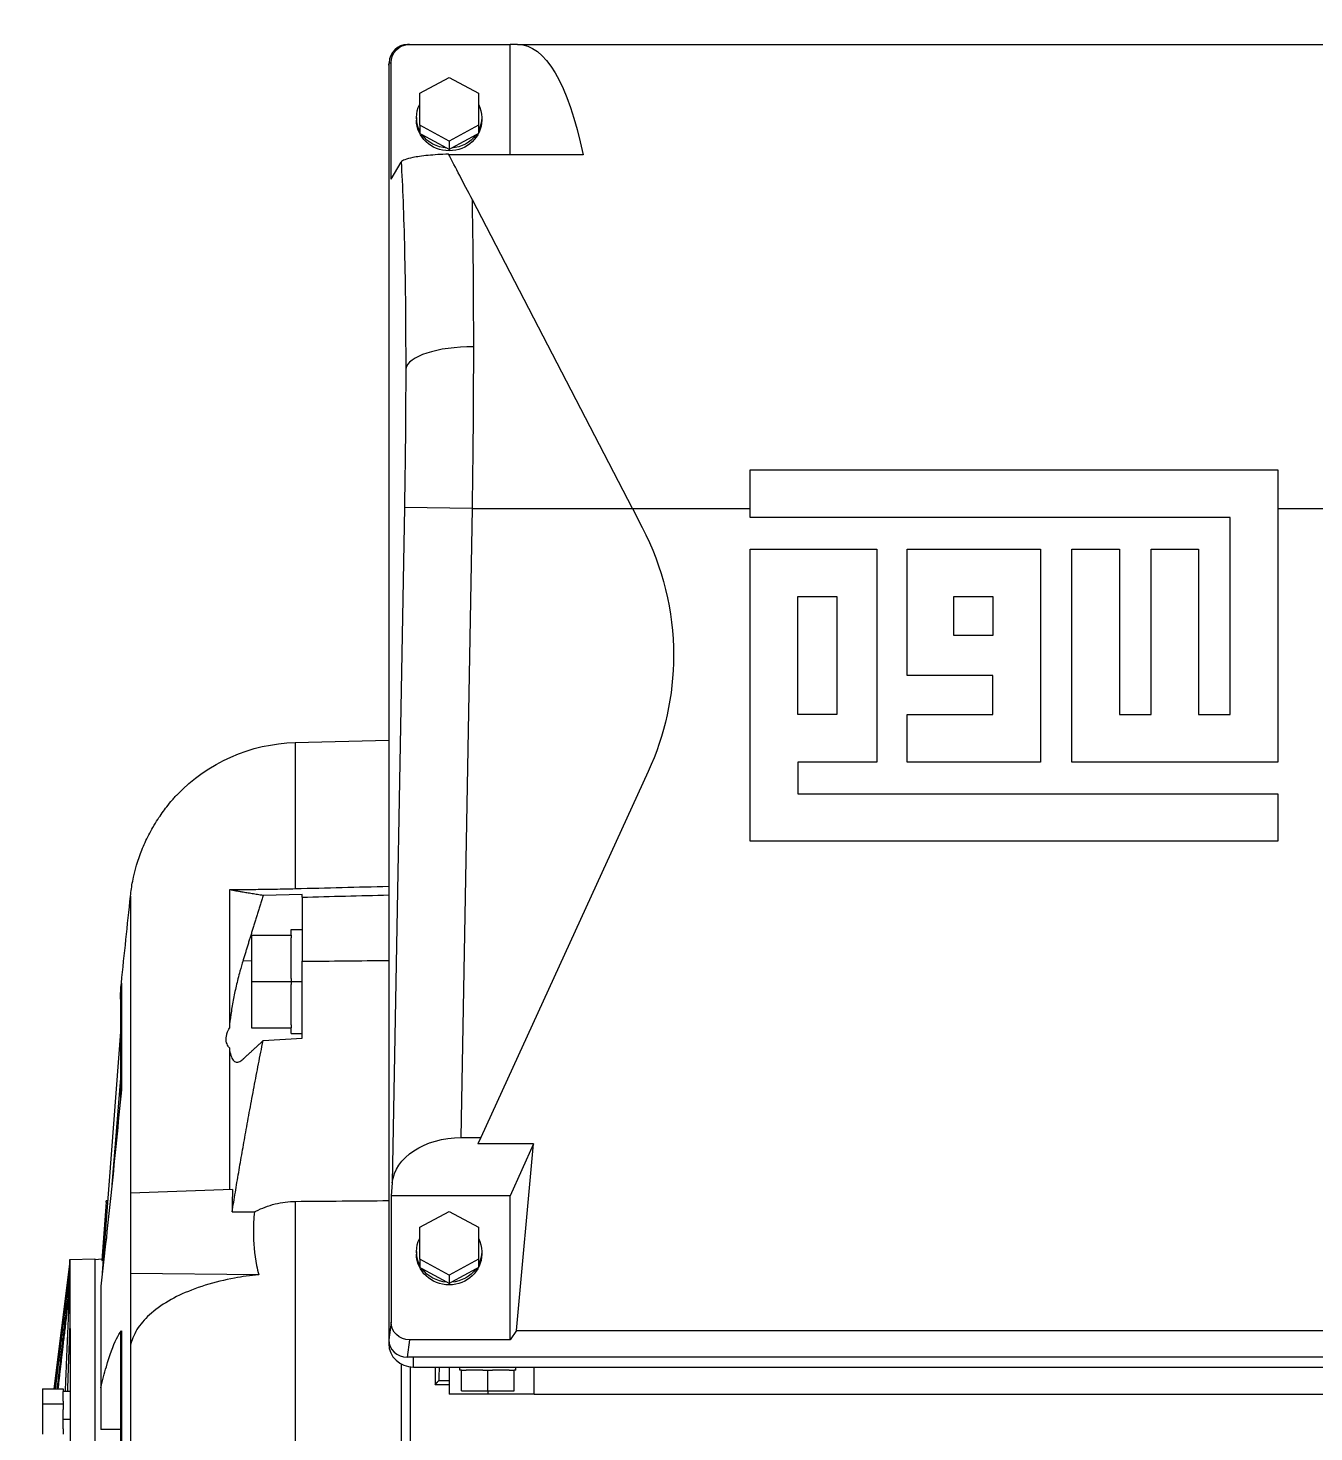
# Model space of a CAD drawing. Header units: millimetres. Extents: x -2122 to 22797, y 3569 to 89276.
# Drawn here: x 10683.4 to 11098.9, y 17783.6 to 18237.3 of the extents above; entities that cross this region are included whole.
import ezdxf

# ---------------------------------------------------------------- set-up
doc = ezdxf.new("R2010")
doc.units = ezdxf.units.MM
doc.header["$LTSCALE"] = 20
doc.layers.add('IA-DIM', color=7, linetype='Continuous')
doc.layers.add('IA-TRAZ', color=8, linetype='Continuous', lineweight=5)
doc.styles.add('ING-AMB', font='romans.shx', dxfattribs={"width": 0.75, "oblique": 15})
doc.dimstyles.new('ING-AMB 20', dxfattribs={"dimscale": 20, "dimtxt": 3, "dimasz": 2.5, "dimexe": 1, "dimexo": 1, "dimgap": 1, "dimtad": 1, "dimdec": 0, "dimzin": 0, "dimdsep": 46, "dimtxsty": 'ING-AMB', "dimcen": 0.1, "dimclrd": 7, "dimclre": 7, "dimclrt": 2, "dimadec": 0, "dimazin": 0, "dimtfac": 1, "dimtdec": 0, "dimtmove": 0, "dimatfit": 0, "dimfxl": 1.25, "dimtolj": 1, "dimtzin": 0, "dimarcsym": 1})

# ---------------------------------------------------------------- blocks, each defined once
blk = doc.blocks.new('*D148')
at = {"layer": 'Defpoints', "color": 0, "transparency": 16777216}
for p in [(11939.02, 18936.98), (8790.96, 17983.38), (11939.02, 17945.02)]:
    blk.add_point(p, dxfattribs=at)
at = {"layer": 'IA-DIM', "color": 7, "lineweight": -2, "transparency": 16777216}
for p, q in [((8790.96, 18003.38), (8790.96, 18956.98)), ((11939.02, 17965.02), (11939.02, 18956.98)), ((8840.96, 18936.98), (11889.02, 18936.98))]:
    blk.add_line(p, q, dxfattribs=at)
at = {"layer": 'IA-DIM', "color": 7, "transparency": 16777216}
for points in [[(8840.96, 18945.31), (8840.96, 18928.65), (8790.96, 18936.98)], [(11889.02, 18945.31), (11889.02, 18928.65), (11939.02, 18936.98)]]:
    blk.add_solid(points, dxfattribs=at)
at = {"layer": 'IA-DIM', "color": 2, "transparency": 16777216, "insert": (10364.99, 18986.98), "char_height": 60, "attachment_point": 5, "style": 'ING-AMB'}
blk.add_mtext('\\A1;3148', dxfattribs=at)
blk = doc.blocks.new('A$C3179e9da')
at = {"color": 0, "linetype": 'Continuous', "lineweight": 0}
for p, q in [((-1226.73, -31753.21), (-1226.73, -31630.05)), ((-1226.45, -31753.97), (-1226.45, -31630.05)), ((-1223.51, -31749.28), (-1223.51, -31630.05)), ((-1170.25, -31795.87), (-1170.25, -31630.05)), ((-1136.06, -31743.32), (-1136.06, -31630.05)), ((-1133.06, -31630.05), (-1133.06, -31742.37)), ((-1235.06, -31777.26), (-1235.06, -31640.05)), ((-1243.01, -31754.79), (-1243.01, -31707.82)), ((-1251.91, -31730.42), (-1251.91, -31720.6)), ((-1245.21, -31722.4), (-1245.21, -31720.6)), ((-1245.21, -31722.4), (-1245.21, -31725.51)), ((-1245.21, -31725.51), (-1243.01, -31725.51)), ((-1245.21, -31725.51), (-1245.21, -31728.62)), ((-1233.06, -31735.61), (-1233.06, -31722.11)), ((-1251.91, -31730.42), (-1245.21, -31730.42)), ((-1251.91, -31735.32), (-1251.91, -31730.42)), ((-1245.21, -31730.42), (-1245.21, -31728.62)), ((-1245.21, -31731.32), (-1245.21, -31730.42)), ((-1245.21, -31731.32), (-1245.21, -31734.42)), ((-1245.21, -31735.32), (-1245.21, -31734.42)), ((-1245.21, -31734.56), (-1243.01, -31734.56)), ((-1120.56, -31742.31), (-1120.56, -31733.55)), ((-1108.06, -31733.55), (-1120.56, -31733.55)), ((-1116.56, -31734.65), (-1108.06, -31734.65)), ((-1116.56, -31734.65), (-1116.56, -31741.35)), ((-1093.06, -31733.55), (-1108.06, -31733.55)), ((-1108.06, -31734.65), (-1108.06, -31733.55)), ((-1108.06, -31734.65), (-1108.06, -31741.35)), ((-1108.06, -31734.65), (-1099.56, -31734.65)), ((-1099.56, -31734.65), (-1099.56, -31741.35)), ((-1093.06, -31733.55), (-783.06, -31733.55)), ((-1093.06, -31733.55), (-1093.06, -31742.31)), ((-1251.91, -31735.32), (-1245.21, -31735.32)), ((-1248.15, -31735.32), (-1243.13, -31775.55)), ((-1233.06, -31768.41), (-1233.06, -31735.61)), ((-1125.06, -31742.31), (-1125.06, -31736.71)), ((-1125.06, -31736.71), (-1120.56, -31736.71)), ((-1132.06, -31742.31), (-744.06, -31742.31)), ((-1132.06, -31742.31), (-1132.06, -31745.48)), ((-1116.56, -31741.35), (-1117.11, -31741.35)), ((-1117.11, -31741.35), (-1117.11, -31742.31)), ((-1116.56, -31741.35), (-1115, -31741.35)), ((-1109.62, -31741.35), (-1115, -31741.35)), ((-1109.62, -31741.35), (-1108.06, -31741.35)), ((-1108.06, -31741.35), (-1106.5, -31741.35)), ((-1101.12, -31741.35), (-1106.5, -31741.35)), ((-1101.12, -31741.35), (-1099.56, -31741.35)), ((-1099.01, -31741.35), (-1099.56, -31741.35)), ((-1099.01, -31741.35), (-1099.01, -31742.31)), ((-742.06, -31745.48), (-1134.05, -31745.48)), ((-1134.05, -31745.48), (-1133.29, -31751.15)), ((-1223.51, -31772.56), (-1223.51, -31749.28)), ((-1140.06, -31753.25), (-1140.06, -31749.83)), ((-1139.28, -31756.78), (-1140.04, -31751.11)), ((-1140.04, -31752.81), (-1140.04, -31751.11)), ((-1140.04, -32161.35), (-1140.04, -31752.81)), ((-1100.81, -31751.15), (-1133.29, -31751.15)), ((-1100.81, -31751.15), (-1100.81, -31797.64)), ((-1098.77, -31754.13), (-1100.81, -31751.15)), ((-1243.06, -31754.79), (-1243.01, -31754.79)), ((-1243.06, -31777.05), (-1243.06, -31754.79)), ((-1140.06, -32160.9), (-1140.06, -31753.25)), ((-1139.28, -31797.64), (-1139.28, -31756.78)), ((-1098.77, -31754.13), (-777.34, -31754.13)), ((-1098.77, -31754.13), (-1093.25, -31814.4)), ((-1243.13, -31769.42), (-1243.13, -31768.02)), ((-1121.34, -31769.77), (-1129.28, -31774.08)), ((-1120.56, -31769.34), (-1121.34, -31769.77)), ((-1120.56, -31769.34), (-1120.56, -31768.88)), ((-1119.78, -31769.77), (-1120.56, -31769.34)), ((-1120.56, -31772.01), (-1120.56, -31769.34)), ((-1111.84, -31774.08), (-1119.78, -31769.77)), ((-1243.13, -31774.2), (-1243.13, -31773.52)), ((-1243.13, -31775.55), (-1243.13, -31775.53)), ((-1243.13, -31775.55), (-1243.06, -31777.05)), ((-1226.73, -31850.7), (-1232.65, -31772.79)), ((-1182.08, -31772.16), (-1223.51, -31772.56)), ((-1223.51, -31798.54), (-1223.51, -31772.56)), ((-1120.56, -31772.01), (-1130.06, -31777.17)), ((-1129.28, -31774.08), (-1130.06, -31774.5)), ((-1130.06, -31777.17), (-1130.06, -31774.5)), ((-1111.06, -31777.17), (-1120.56, -31772.01)), ((-1111.06, -31774.5), (-1111.84, -31774.08)), ((-1111.06, -31777.17), (-1111.06, -31774.5)), ((-1243.06, -31777.05), (-1235.06, -31777.26)), ((-1235.06, -31777.05), (-1232.68, -31777.26)), ((-1231.33, -31795.62), (-1232.72, -31776.77)), ((-1131.11, -31779.65), (-1131.11, -31778.8)), ((-1130.06, -31777.17), (-1130.06, -31787.47)), ((-1111.06, -31787.47), (-1111.06, -31777.17)), ((-1110.01, -31779.65), (-1110.01, -31778.8)), ((-1130.06, -31787.47), (-1120.56, -31792.63)), ((-1120.56, -31792.63), (-1111.06, -31787.47)), ((-1190.67, -31792.43), (-1183.46, -31792.49)), ((-1231.33, -31795.62), (-1231.33, -31796.05)), ((-1223.51, -31894.52), (-1223.51, -31798.54)), ((-1190.57, -31799.72), (-1223.51, -31798.54)), ((-1100.81, -31797.64), (-1139.28, -31797.64)), ((-1138.91, -31801.85), (-1139.28, -31797.64)), ((-1093.25, -31814.4), (-1100.81, -31797.64)), ((-1226.73, -31835.71), (-1229.51, -31801.16)), ((-1191.57, -31845.46), (-1191.57, -31799.68)), ((-1135, -32020.13), (-1138.91, -31801.85)), ((-1116.67, -31816.5), (-1110.35, -31816.5)), ((-1116.67, -31816.5), (-1113.03, -32019.74)), ((-1093.25, -31814.4), (-1111.31, -31814.4)), ((-1110.35, -31816.5), (-1111.31, -31814.4)), ((-1056.22, -31934.79), (-1110.35, -31816.5)), ((-1226.73, -31861.16), (-1226.73, -31829.08)), ((-1226.45, -31866.4), (-1226.45, -31831.93)), ((-1180.66, -31847.81), (-1168.06, -31848.58)), ((-1191.57, -31896.58), (-1191.57, -31851.87)), ((-1184.46, -31851.93), (-1171.56, -31851.93)), ((-1184.46, -31866.93), (-1184.46, -31851.93)), ((-1171.56, -31850.13), (-1171.56, -31851.93)), ((-1171.56, -31850.13), (-1168.06, -31850.13)), ((-1171.56, -31852.88), (-1171.56, -31851.93)), ((-1171.56, -31852.88), (-1171.56, -31865.98)), ((-1168.06, -31848.58), (-1168.06, -31873.44)), ((-1171.56, -31866.93), (-1171.56, -31865.98)), ((-1184.46, -31866.93), (-1171.56, -31866.93)), ((-1184.46, -31881.93), (-1184.46, -31866.93)), ((-1171.56, -31866.93), (-1168.06, -31866.93)), ((-1171.56, -31867.88), (-1171.56, -31866.93)), ((-1171.56, -31867.88), (-1171.56, -31880.98)), ((-1187.15, -31873.66), (-1184.46, -31873.62)), ((-1168.06, -31894.17), (-1168.06, -31873.44)), ((-1184.46, -31881.93), (-1171.56, -31881.93)), ((-1171.56, -31881.93), (-1171.56, -31880.98)), ((-1171.56, -31881.93), (-1171.56, -31883.73)), ((-1171.56, -31883.73), (-1168.06, -31883.73)), ((-1168.06, -31895.04), (-1180.66, -31894.73)), ((-1170.25, -31944.16), (-1170.25, -31896.82)), ((-1168.06, -31894.17), (-1168.06, -31895.04)), ((-852.86, -31912.24), (-1023.26, -31912.24)), ((-1023.26, -31912.24), (-1023.26, -32006.68)), ((-852.86, -31927.6), (-852.86, -31912.24)), ((-1007.9, -31937.8), (-1007.9, -31927.6)), ((-1007.9, -31927.6), (-852.86, -31927.6)), ((-982.34, -31937.8), (-1007.9, -31937.8)), ((-982.34, -32006.68), (-982.34, -31937.8)), ((-929.54, -31937.8), (-972.62, -31937.8)), ((-972.62, -31937.8), (-972.62, -31953.16)), ((-929.54, -32006.68), (-929.54, -31937.8)), ((-852.86, -31937.8), (-919.34, -31937.8)), ((-919.34, -31937.8), (-919.34, -32006.68)), ((-852.86, -32032.24), (-852.86, -31937.8)), ((-1170.25, -31944.16), (-1140.06, -31944.95)), ((-1007.9, -31953.16), (-1007.9, -31991.32)), ((-995.3, -31953.16), (-1007.9, -31953.16)), ((-995.3, -31991.32), (-995.3, -31953.16)), ((-972.62, -31953.16), (-944.9, -31953.16)), ((-944.9, -31953.16), (-944.9, -31965.76)), ((-903.98, -32006.68), (-903.98, -31953.16)), ((-903.98, -31953.16), (-893.78, -31953.16)), ((-893.78, -31953.16), (-893.78, -32006.68)), ((-878.42, -32006.68), (-878.42, -31953.16)), ((-878.42, -31953.16), (-868.22, -31953.16)), ((-868.22, -31953.16), (-868.22, -32016.88)), ((-944.9, -31965.76), (-972.62, -31965.76)), ((-972.62, -31965.76), (-972.62, -32006.68)), ((-944.9, -31978.72), (-957.5, -31978.72)), ((-957.5, -31978.72), (-957.5, -31991.32)), ((-944.9, -31991.32), (-944.9, -31978.72)), ((-1007.9, -31991.32), (-995.3, -31991.32)), ((-957.5, -31991.32), (-944.9, -31991.32)), ((-1023.26, -32006.68), (-982.34, -32006.68)), ((-972.62, -32006.68), (-929.54, -32006.68)), ((-919.34, -32006.68), (-903.98, -32006.68)), ((-893.78, -32006.68), (-878.42, -32006.68)), ((-1061.31, -32019.74), (-1058.16, -32013.68)), ((-1113.03, -32019.74), (-1135, -32020.13)), ((-1061.31, -32019.74), (-1113.06, -32119.52)), ((-1113.03, -32019.74), (-1061.31, -32019.74)), ((-1061.31, -32019.74), (-1023.26, -32019.74)), ((-868.22, -32016.88), (-1023.26, -32016.88)), ((-1023.26, -32016.88), (-1023.26, -32032.24)), ((-852.86, -32019.74), (-814.81, -32019.74)), ((-1023.26, -32032.24), (-852.86, -32032.24)), ((-1139.28, -32126.18), (-1139.28, -32163.85)), ((-1139.28, -32126.18), (-1136.07, -32131.71)), ((-1077.28, -32134.1), (-1120.62, -32134.1)), ((-1100.81, -32134.1), (-1100.81, -32169.74)), ((-1120.56, -32138.49), (-1130.06, -32143.65)), ((-1121.34, -32136.25), (-1129.28, -32140.56)), ((-1120.56, -32135.82), (-1121.34, -32136.25)), ((-1120.56, -32135.82), (-1120.56, -32135.36)), ((-1119.78, -32136.25), (-1120.56, -32135.82)), ((-1120.56, -32138.49), (-1120.56, -32135.82)), ((-1111.06, -32143.65), (-1120.56, -32138.49)), ((-1111.84, -32140.56), (-1119.78, -32136.25)), ((-1129.28, -32140.56), (-1130.06, -32140.98)), ((-1130.06, -32143.65), (-1130.06, -32140.98)), ((-1111.06, -32140.98), (-1111.84, -32140.56)), ((-1111.06, -32143.65), (-1111.06, -32140.98)), ((-1131.11, -32146.13), (-1131.11, -32145.28)), ((-1130.06, -32143.65), (-1130.06, -32153.95)), ((-1111.06, -32153.95), (-1111.06, -32143.65)), ((-1110.01, -32146.13), (-1110.01, -32145.28)), ((-1130.06, -32153.95), (-1120.56, -32159.11)), ((-1120.56, -32159.11), (-1111.06, -32153.95)), ((-1140.04, -32163.05), (-1140.04, -32161.35)), ((-1140.04, -32163.05), (-1139.91, -32163.85)), ((-1139.82, -32164.79), (-1139.97, -32163.93)), ((-1139.91, -32163.85), (-1139.28, -32163.85)), ((-1133.38, -32169.74), (-1133.96, -32169.74)), ((-1133.38, -32169.74), (-1100.81, -32169.74)), ((-1098.45, -32169.74), (-1100.81, -32169.74)), ((-1098.45, -32169.74), (-777.66, -32169.74))]:
    blk.add_line(p, q, dxfattribs=at)
for centre, radius, start, end in [((-1168.81, -31889.17), 55, 223.7248, 268.5), ((-1138.06, -31972.24), 90, 0, 24.5873), ((-1138.06, -31972.24), 90, 332.5873, 0)]:
    blk.add_arc(centre, radius, start, end, dxfattribs=at)
at = {"color": 0, "linetype": 'Continuous', "lineweight": 0, "extrusion": (0, 0, -1)}
for centre, major_axis, ratio, start_param, end_param in [((-1372.32, -31576.43), (1755.7, -25.22), 0.082082, 1.486595, 1.490213), ((-1132.06, -31749.83), (-8, 0), 0.939693, 0, 1.570796), ((-1134.04, -31751.13), (-6.01, 0.13), 0.939636, -0.020662, 1.547395), ((-1132.06, -31753.25), (-8, 0), 0.939693, 0, 0.059517), ((-237.38, -31798.45), (-952.34, 49.88), 0.865729, -0.061962, -0.05314), ((-1112.62, -32064.54), (-22, 0), 0.34202, -1.570796, -0.05236), ((-1132.06, -32160.9), (-8, 0), 0.939693, -0.059517, 0), ((-1134.04, -32163.04), (6.01, 0.09), 0.938952, 2.997419, 3.155199), ((-1133.92, -32163.74), (-3.88, -4.6), 0.99213, -0.697558, 0.855338)]:
    blk.add_ellipse(centre, major_axis=major_axis, ratio=ratio, start_param=start_param, end_param=end_param, dxfattribs=at)
at = {"color": 0, "linetype": 'Continuous', "lineweight": 0}
for centre, major_axis, ratio, start_param, end_param in [((-1133.28, -31756.8), (-6.01, 0.13), 0.939636, -1.547395, 0.020662), ((-1120.56, -31778.8), (-10.55, 0), 0.939693, -1.570796, 0), ((-1120.56, -31779.65), (-10.55, 0), 0.939693, -1.497136, -0.597259), ((-1120.56, -31778.8), (10.55, 0), 0.939693, 0, 1.570796), ((-1120.56, -31779.65), (-10.55, 0), 0.939693, -2.544333, -1.644457), ((-1120.56, -31779.65), (-10.55, 0), 0.939693, -0.449938, 0.449938), ((-1120.56, -31779.65), (10.55, 0), 0.939693, -0.449938, 0.449938), ((-1116.95, -31801.09), (-22, 0.38), 0.699879, 0.073799, 1.595396), ((-1112.2, -32019.74), (14.66, -149.96), 0.249553, -0.024399, 0.679391), ((-1120.56, -32145.28), (-10.55, 0), 0.939693, -1.570796, 0), ((-1120.56, -32146.13), (-10.55, 0), 0.939693, -1.497136, -0.597259), ((-1120.56, -32145.28), (10.55, 0), 0.939693, 0, 1.570796), ((-1120.56, -32146.13), (-10.55, 0), 0.939693, -2.544333, -1.644457), ((-1120.56, -32146.13), (-10.55, 0), 0.939693, -0.449938, 0.449938), ((-1120.56, -32146.13), (10.55, 0), 0.939693, -0.449938, 0.449938), ((-1133.28, -32163.74), (4.44, 4.12), 0.982206, -3.879814, -2.326918)]:
    blk.add_ellipse(centre, major_axis=major_axis, ratio=ratio, start_param=start_param, end_param=end_param, dxfattribs=at)
for points, weights in [([(-1244.52, -31734.56), (-1243.92, -31749.28), (-1243.13, -31768.02)], [1.33640109041, 1.23276605902, 1.11827913426]), ([(-1243.79, -31734.56), (-1243.46, -31744.08), (-1243.06, -31754.79)], [1.17688000269, 1.13709117658, 1.09279132324]), ([(-1243.13, -31775.53), (-1246.04, -31752.21), (-1248.15, -31735.32)], [1.00831758301, 1.03173558547, 1.02855842264]), ([(-1247.92, -31735.32), (-1245.89, -31751.81), (-1243.13, -31774.2)], [1.02992147293, 1.03144801728, 1.00854929074]), ([(-1243.13, -31773.52), (-1245.83, -31751.6), (-1247.81, -31735.32)], [1.00866391237, 1.03132334226, 1.03051574957]), ([(-1247.15, -31735.32), (-1245.42, -31750.25), (-1243.13, -31769.42)], [1.03394985772, 1.03060642259, 1.00948827975]), ([(-1243.13, -31768.02), (-1245.29, -31749.75), (-1246.95, -31735.32)], [1.0097875089, 1.0304174101, 1.03485476307]), ([(-1125.06, -31736.71), (-1124.49, -31737.31), (-1123.86, -31737.97)], [1.13271759528, 1.08966734277, 1.04517721408]), ([(-1243.13, -31773.52), (-1243.27, -31770.2), (-1243.41, -31767.03)], [1.13361338927, 1.15595808684, 1.17812852772]), ([(-1190.67, -31792.43), (-1186.43, -31818.81), (-1180.66, -31847.81)], [1.00633881578, 1.01932280918, 1.02497432416]), ([(-1187.15, -31841.82), (-1184.02, -31844.72), (-1180.66, -31847.81)], [1.00284550647, 1.00394529039, 1.00394176556]), ([(-1180.66, -31894.73), (-1184.02, -31883.88), (-1187.15, -31873.66)], [1.00394176556, 1.00394529039, 1.00284550647]), ([(-1180.66, -31894.73), (-1187.05, -31895.69), (-1191.57, -31896.58)], [1.02498660572, 1.0187382128, 1.00351977488])]:
    blk.add_rational_spline(points, weights, degree=2, dxfattribs=at)
for points, knots in [([(-1233.06, -31735.61), (-1232.47, -31738.07), (-1231.89, -31740.34), (-1230.19, -31746.25), (-1229.1, -31749.27), (-1227.5, -31752.49), (-1226.97, -31753.34), (-1226.45, -31753.97)], [-98.863434, -98.863434, -98.863434, -98.863434, -97.256079, -97.256079, -94.177494, -94.177494, -92.591386, -92.591386, -92.591386, -92.591386]), ([(-1182.08, -31772.16), (-1184.81, -31771.88), (-1187.46, -31771.5), (-1192.99, -31770.49), (-1196.29, -31769.7), (-1202.44, -31767.78), (-1205.29, -31766.66), (-1210.1, -31764.37), (-1212.48, -31762.99), (-1216.59, -31760.01), (-1218.32, -31758.4), (-1220.92, -31755.32), (-1222.03, -31753.56), (-1223.08, -31750.94), (-1223.33, -31750.11), (-1223.51, -31749.28)], [1.257297, 1.257297, 1.257297, 1.257297, 2.036154, 2.036154, 3.054057, 3.054057, 4.07196, 4.07196, 5.090509, 5.090509, 6.109058, 6.109058, 7.129108, 7.129108, 7.594883, 7.594883, 7.594883, 7.594883]), ([(-1226.45, -31831.93), (-1226.97, -31826.53), (-1227.5, -31821.07), (-1229.1, -31805.03), (-1230.19, -31794.44), (-1231.89, -31778.82), (-1232.47, -31773.55), (-1233.06, -31768.41)], [-16.425572, -16.425572, -16.425572, -16.425572, -14.839465, -14.839465, -11.76088, -11.76088, -10.153525, -10.153525, -10.153525, -10.153525]), ([(-1183.46, -31792.49), (-1183.7, -31790.29), (-1183.81, -31788.12), (-1183.81, -31786.07), (-1183.81, -31782.61), (-1183.5, -31778.83), (-1182.57, -31774.13), (-1182.34, -31773.14), (-1182.08, -31772.16)], [13.644607, 13.644607, 13.644607, 13.644607, 14.35477, 14.35477, 14.35477, 15.553109, 15.553109, 15.877128, 15.877128, 15.877128, 15.877128]), ([(-1232.72, -31776.77), (-1232.72, -31776.74), (-1232.68, -31776.73), (-1232.52, -31776.71), (-1232.44, -31776.7), (-1232.35, -31776.7)], [0.3006017, 0.3006017, 0.3006017, 0.3006017, 0.3763586, 0.3763586, 0.4259567, 0.4259567, 0.4259567, 0.4259567]), ([(-1183.46, -31792.49), (-1183.3, -31792.57), (-1183.15, -31792.65), (-1181.13, -31793.65), (-1178.99, -31794.48), (-1174.6, -31795.58), (-1172.34, -31795.85), (-1170.25, -31795.87)], [-51.872416, -51.872416, -51.872416, -51.872416, -51.81997, -51.81997, -51.194696, -51.194696, -50.569421, -50.569421, -50.569421, -50.569421]), ([(-1231.33, -31795.62), (-1231.33, -31795.61), (-1231.32, -31795.6), (-1231.27, -31795.58), (-1231.23, -31795.57), (-1231.14, -31795.55), (-1231.09, -31795.54), (-1230.99, -31795.53), (-1230.95, -31795.53), (-1230.92, -31795.52)], [0.0015597, 0.0015597, 0.0015597, 0.0015597, 0.0394943, 0.0394943, 0.0780852, 0.0780852, 0.1129018, 0.1129018, 0.1325458, 0.1325458, 0.1325458, 0.1325458]), ([(-1230.88, -31796.05), (-1231.01, -31796.05), (-1231.12, -31796.05), (-1231.28, -31796.05), (-1231.33, -31796.05), (-1231.33, -31796.05)], [0.2670307, 0.2670307, 0.2670307, 0.2670307, 0.375, 0.375, 0.4973938, 0.4973938, 0.4973938, 0.4973938]), ([(-1191.57, -31845.46), (-1191.56, -31845.42), (-1191.56, -31845.39), (-1191.45, -31844.44), (-1191.29, -31843.65), (-1190.88, -31842.35), (-1190.62, -31841.84), (-1190.04, -31841.13), (-1189.71, -31840.93), (-1188.99, -31840.79), (-1188.58, -31840.86), (-1187.82, -31841.26), (-1187.49, -31841.5), (-1187.15, -31841.82)], [4.228559, 4.228559, 4.228559, 4.228559, 4.245739, 4.245739, 4.707181, 4.707181, 5.168622, 5.168622, 5.630063, 5.630063, 6.114696, 6.114696, 6.456351, 6.456351, 6.456351, 6.456351]), ([(-1191.57, -31845.46), (-1191.88, -31845.84), (-1192.14, -31846.26), (-1192.42, -31847), (-1192.49, -31847.29), (-1192.57, -31847.76), (-1192.59, -31847.94), (-1192.6, -31848.28), (-1192.6, -31848.44), (-1192.58, -31848.79), (-1192.56, -31848.99), (-1192.48, -31849.55), (-1192.39, -31849.91), (-1192.1, -31850.81), (-1191.86, -31851.34), (-1191.57, -31851.87)], [8.0773622, 8.0773622, 8.0773622, 8.0773622, 8.3110606, 8.3110606, 8.4488105, 8.4488105, 8.5292865, 8.5292865, 8.5974234, 8.5974234, 8.6796795, 8.6796795, 8.8291137, 8.8291137, 9.04265, 9.04265, 9.04265, 9.04265]), ([(-1187.15, -31873.66), (-1187.49, -31872.54), (-1187.82, -31871.4), (-1188.58, -31868.64), (-1188.99, -31867.01), (-1189.71, -31863.94), (-1190.04, -31862.39), (-1190.62, -31859.29), (-1190.88, -31857.74), (-1191.29, -31854.77), (-1191.45, -31853.34), (-1191.56, -31851.97), (-1191.56, -31851.92), (-1191.57, -31851.87)], [1.112245, 1.112245, 1.112245, 1.112245, 1.4539, 1.4539, 1.938533, 1.938533, 2.399975, 2.399975, 2.861416, 2.861416, 3.322857, 3.322857, 3.340038, 3.340038, 3.340038, 3.340038]), ([(-1223.51, -31894.52), (-1223.34, -31896.11), (-1223.11, -31897.71), (-1222.11, -31902.86), (-1221.06, -31906.34), (-1219.2, -31911), (-1218.46, -31912.64), (-1217.19, -31915.1), (-1216.75, -31915.92), (-1216.28, -31916.73)], [26.00432, 26.00432, 26.00432, 26.00432, 26.450873, 26.450873, 27.452445, 27.452445, 27.975309, 27.975309, 28.240682, 28.240682, 28.240682, 28.240682]), ([(-1170.25, -31896.82), (-1172.34, -31896.77), (-1174.6, -31896.72), (-1178.99, -31896.64), (-1181.13, -31896.61), (-1185.44, -31896.57), (-1187.93, -31896.57), (-1190.68, -31896.57), (-1191.13, -31896.58), (-1191.57, -31896.58)], [-16.795165, -16.795165, -16.795165, -16.795165, -16.16989, -16.16989, -15.544615, -15.544615, -14.724536, -14.724536, -14.560604, -14.560604, -14.560604, -14.560604]), ([(-1216.28, -31916.73), (-1215.74, -31917.65), (-1215.21, -31918.51), (-1213.73, -31920.78), (-1212.74, -31922.15), (-1211.17, -31924.17), (-1210.56, -31924.91), (-1209.64, -31925.98), (-1209.3, -31926.37), (-1208.87, -31926.85), (-1208.73, -31927), (-1208.61, -31927.13), (-1208.59, -31927.16), (-1208.56, -31927.18), (-1208.56, -31927.19), (-1208.56, -31927.19)], [-8.964876, -8.964876, -8.964876, -8.964876, -8.697725, -8.697725, -8.217545, -8.217545, -7.884783, -7.884783, -7.633631, -7.633631, -7.453719, -7.453719, -7.3749, -7.3749, -7.323517, -7.323517, -7.323517, -7.323517]), ([(-1134.59, -32064.94), (-1134.59, -32057.78), (-1134.62, -32050.39), (-1134.69, -32042.88), (-1134.76, -32035.38), (-1134.86, -32027.76), (-1135, -32020.13)], [0, 0, 0, 0, 0.1745329, 0.1745329, 0.1745329, 0.3490659, 0.3490659, 0.3490659, 0.3490659]), ([(-1113.03, -32019.74), (-1112.89, -32028.64), (-1112.79, -32037.54), (-1112.72, -32046.31), (-1112.65, -32055.07), (-1112.62, -32063.7), (-1112.62, -32072.07)], [5.9341195, 5.9341195, 5.9341195, 5.9341195, 6.1086524, 6.1086524, 6.1086524, 6.2831853, 6.2831853, 6.2831853, 6.2831853]), ([(-1136.07, -32131.71), (-1135.84, -32127.99), (-1135.63, -32123.72), (-1135.45, -32118.96), (-1135.26, -32114.15), (-1135.1, -32108.84), (-1134.97, -32103.13), (-1134.85, -32097.42), (-1134.75, -32091.32), (-1134.68, -32084.95), (-1134.62, -32078.5), (-1134.59, -32071.77), (-1134.59, -32064.94)], [5.6130157, 5.6130157, 5.6130157, 5.6130157, 5.7787156, 5.7787156, 5.7787156, 5.9461085, 5.9461085, 5.9461085, 6.1134737, 6.1134737, 6.1134737, 6.2831853, 6.2831853, 6.2831853, 6.2831853]), ([(-1112.62, -32072.07), (-1112.62, -32080.1), (-1112.65, -32087.95), (-1112.71, -32095.45), (-1112.78, -32102.93), (-1112.88, -32110.05), (-1113, -32116.68), (-1113.02, -32117.64), (-1113.04, -32118.58), (-1113.06, -32119.52)], [0, 0, 0, 0, 0.1685805, 0.1685805, 0.1685805, 0.3369884, 0.3369884, 0.3369884, 0.3613849, 0.3613849, 0.3613849, 0.3613849]), ([(-1113.06, -32119.52), (-1114.49, -32122.28), (-1115.85, -32124.9), (-1118.4, -32129.83), (-1119.61, -32132.15), (-1120.73, -32134.32)], [-2.346058, -2.346058, -2.346058, -2.346058, -1.173025, -1.173025, -0.000002, -0.000002, -0.000002, -0.000002]), ([(-1120.73, -32134.32), (-1123.24, -32134.21), (-1125.43, -32134.06), (-1129.36, -32133.68), (-1131, -32133.44), (-1134.44, -32132.77), (-1135.75, -32132.27), (-1136.07, -32131.71)], [0.000008, 0.000008, 0.000008, 0.000008, 0.834313, 0.834313, 1.758896, 1.758896, 3.342916, 3.342916, 3.342916, 3.342916])]:
    blk.add_open_spline(points, degree=3, knots=knots, dxfattribs=at)
for points in [[(-1123.86, -31737.97), (-1122.76, -31737.97), (-1121.66, -31737.98), (-1120.56, -31737.99)], [(-1123.81, -31742.31), (-1123.82, -31740.86), (-1123.84, -31739.42), (-1123.86, -31737.97)], [(-1226.45, -31753.97), (-1226.64, -31753.75), (-1226.73, -31753.5), (-1226.73, -31753.21)], [(-1243.13, -31775.53), (-1243.16, -31774.84), (-1243.19, -31774.14), (-1243.22, -31773.44)], [(-1232.65, -31772.79), (-1232.65, -31772.75), (-1232.63, -31772.7), (-1232.58, -31772.67)], [(-1170.25, -31795.87), (-1160.19, -31795.95), (-1150.12, -31796.03), (-1140.06, -31796.11)], [(-1226.73, -31861.16), (-1226.73, -31862.84), (-1226.64, -31864.61), (-1226.45, -31866.4)], [(-1226.45, -31866.4), (-1225.47, -31875.78), (-1224.49, -31885.15), (-1223.51, -31894.52)], [(-1168.06, -31873.44), (-1158.73, -31873.54), (-1149.39, -31873.64), (-1140.06, -31873.74)], [(-1140.06, -31897.6), (-1150.12, -31897.34), (-1160.19, -31897.08), (-1170.25, -31896.82)], [(-1168.06, -31894.17), (-1158.73, -31894.41), (-1149.39, -31894.65), (-1140.06, -31894.89)]]:
    blk.add_open_spline(points, degree=3, dxfattribs=at)

msp = doc.modelspace()

# ---------------------------------------------------------------- block references
at = {"layer": 'IA-TRAZ', "xscale": -1, "rotation": 180}
msp.add_blockref('A$C3179e9da', (11940.02, -13937.72), dxfattribs=at)

# ---------------------------------------------------------------- dimensions: what is measured, and where the dimension line sits
at = {"layer": 'IA-DIM'}
dim = msp.add_linear_dim(base=(11939.02, 18936.98), p1=(8790.96, 17983.38), p2=(11939.02, 17945.02), dimstyle='ING-AMB 20', override={"dimpost": '\\X'}, dxfattribs=at)
dim.commit()
dim.dimension.update_dxf_attribs({"geometry": '*D148', "text_midpoint": (10364.99, 18986.98)})

doc.saveas('drawing.dxf')
